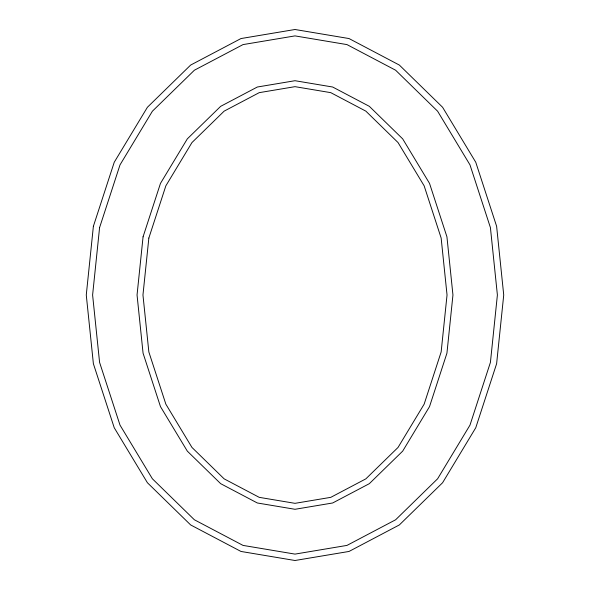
<?xml version="1.0" encoding="UTF-8"?>
<svg xmlns="http://www.w3.org/2000/svg" width="590" height="590" viewBox="0 0 590 590"><rect width="100%" height="100%" fill="white"/><g stroke="black" fill="none" stroke-linecap="round" stroke-linejoin="round"><path stroke-width="0.89" d="M93.382 226.287L86.273 295L93.382 363.713L114.239 427.75L147.412 482.738L190.636 524.93L240.978 551.451L295 560.5L349.022 551.451L399.364 524.93L442.589 482.738L475.761 427.75L496.618 363.713L503.727 295L496.618 226.287L475.761 162.25L442.589 107.262L399.364 65.07L349.022 38.549L295 29.5L240.978 38.549L190.636 65.07L147.412 107.262L114.239 162.25L93.382 226.287M99.585 227.6L92.608 295L99.585 362.4L120.006 425.11L152.39 478.792L194.383 519.783L243.021 545.403L295 554.106L346.979 545.403L395.617 519.783L437.61 478.792L469.994 425.11L490.415 362.4L497.392 295L490.415 227.6L469.994 164.89L437.61 111.208L395.617 70.217L346.979 44.597L295 35.894L243.021 44.597L194.383 70.217L152.39 111.208L120.006 164.89L99.585 227.6M143.068 236.819L137.05 295L143.068 353.181L160.473 406.613L187.31 451.114L220.667 483.667L257.336 502.982L295 509.288L332.664 502.982L369.333 483.667L402.69 451.114L429.527 406.613L446.932 353.181L452.95 295L446.932 236.819L429.527 183.387L402.69 138.886L369.333 106.333L332.664 87.018L295 80.712L257.336 87.018L220.667 106.333L187.31 138.886L160.473 183.387L143.068 236.819M148.85 238.043L142.957 295L148.85 351.957L165.849 404.157L191.957 447.434L224.156 478.866L259.231 497.348L295 503.336L330.769 497.348L365.844 478.866L398.044 447.434L424.151 404.157L441.15 351.957L447.043 295L441.15 238.043L424.151 185.843L398.044 142.566L365.844 111.134L330.769 92.652L295 86.664L259.231 92.652L224.156 111.134L191.957 142.566L165.849 185.843L148.85 238.043"/></g></svg>
